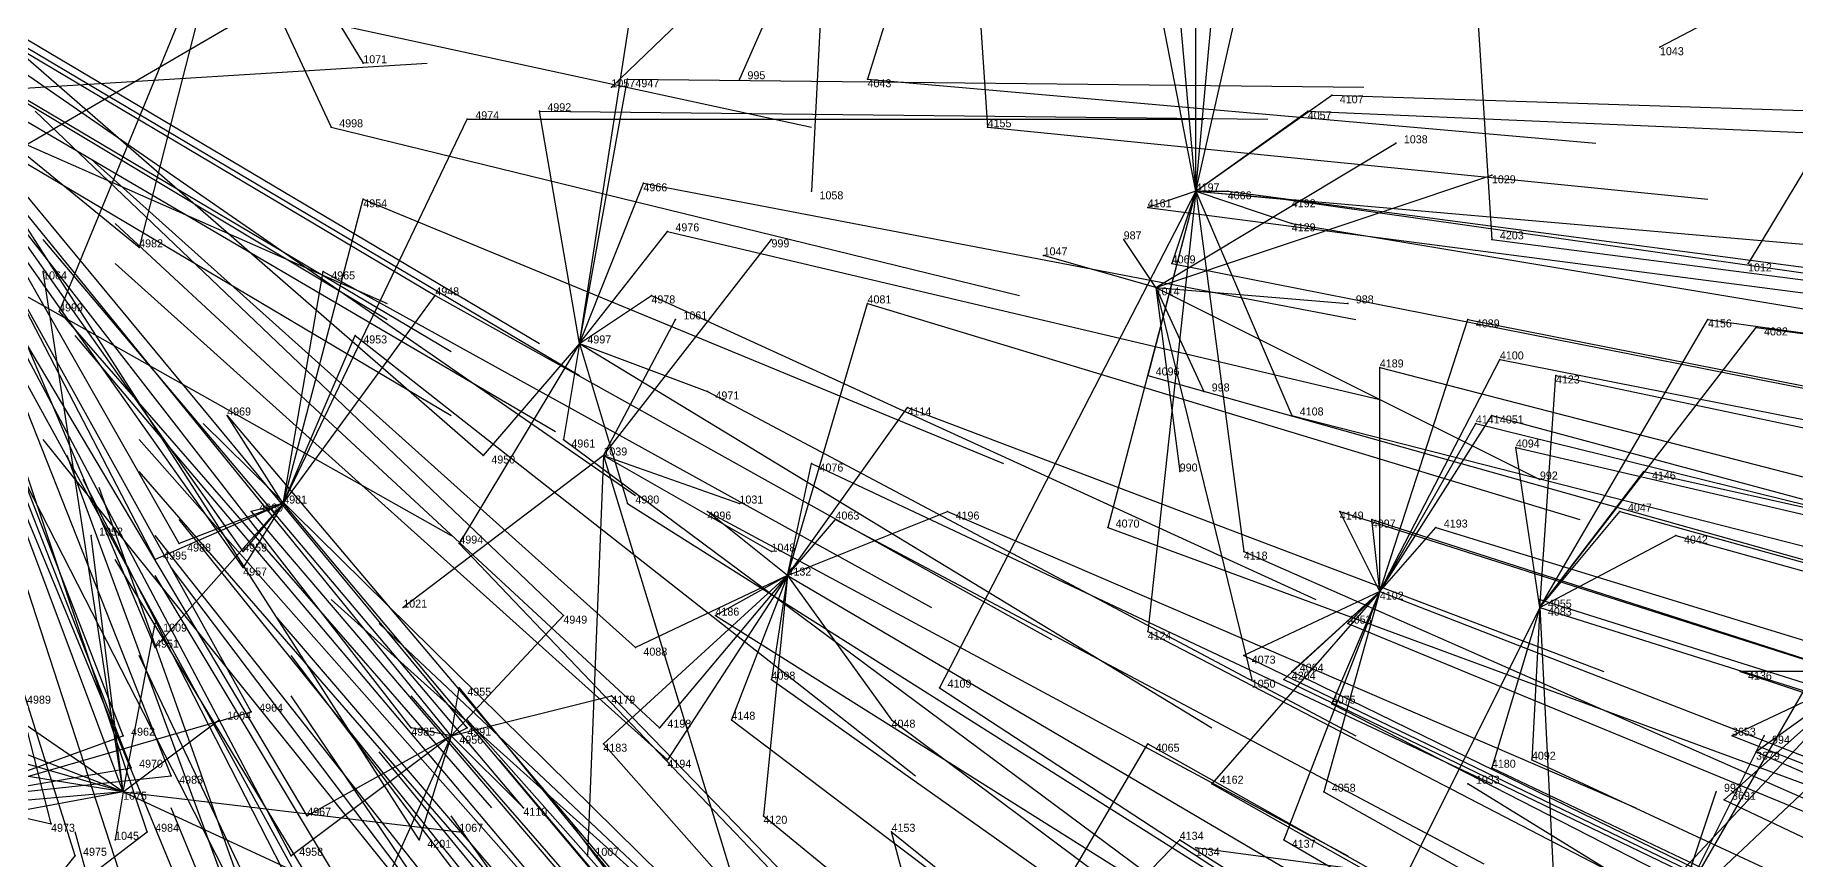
# Model space of a CAD drawing. Extents: x -0.5 to 0.59, y -0.5 to 0.58.
# Drawn here: x 0.021 to 0.241, y -0.1035 to -0.0005 of the extents above; entities that cross this region are included whole.
import ezdxf

# ---------------------------------------------------------------- set-up
doc = ezdxf.new("R2010")
doc.units = 0
for name, color, linetype in [('Facilities', 3, 'CONTINUOUS'), ('Facilities_lines', 3, 'CONTINUOUS'), ('Normals', 1, 'CONTINUOUS'), ('Source_points', 5, 'CONTINUOUS'), ('Text', 3, 'CONTINUOUS')]:
    doc.layers.add(name, color=color, linetype=linetype)

msp = doc.modelspace()

# ---------------------------------------------------------------- linework, layer by layer
at = {"layer": 'Facilities', "color": 3}
for p in [(0.166, -0.02, -0.417), (0.161, -0.032, -1.25), (0.089, -0.039, -0.244), (0.092, -0.053, -1.25), (0.052, -0.059, -0.195), (0.115, -0.068, -0.333), (0.189, -0.07, -0.503), (0.209, -0.072, -0.553), (0.073, -0.088, -0.287), (0.032, -0.095, -1.25)]:
    msp.add_point(p, dxfattribs=at)
at = {"layer": 'Facilities_lines', "color": 3}
for p, q in [((0.037, 0.037, -1.25), (0.062, -0.004, -1.25)), ((0.137, 0.033, -0.351), (0.125, -0.006, -0.312)), ((0.137, 0.033, -0.351), (0.14, -0.012, -0.35)), ((0.166, -0.02, -0.417), (0.162, 0.025, -0.408)), ((0.166, -0.02, -0.417), (0.17, 0.024, -0.428)), ((0.166, -0.02, -0.417), (0.176, 0.024, -0.443)), ((0.2, 0.021, -0.503), (0.203, -0.026, -0.512)), ((0.12, 0.019, -1.25), (0.093, -0.007, -1.25)), ((0.12, 0.019, -1.25), (0.109, -0.006, -1.25)), ((0.12, 0.019, -1.25), (0.118, -0.02, -1.25)), ((0.264, 0.019, -1.25), (0.224, -0.002, -1.25)), ((0.264, 0.019, -1.25), (0.235, -0.029, -1.25)), ((0.045, 0.016, -0.12), (0.024, -0.035, -0.105)), ((0.045, 0.016, -0.12), (0.034, -0.027, -0.108)), ((0.045, 0.016, -0.12), (0.058, -0.012, -0.149)), ((0.166, -0.02, -0.417), (0.159, 0.016, -0.4)), ((0.089, -0.039, -0.244), (0.096, 0.006, -0.239)), ((0.166, -0.02, -0.417), (0.166, 0.002, -0.414)), ((0.089, -0.039, -0.244), (0.095, -0.006, -0.238)), ((0.166, -0.02, -0.417), (0.183, -0.008, -0.459)), ((0.089, -0.039, -0.244), (0.084, -0.01, -0.212)), ((0.166, -0.02, -0.417), (0.18, -0.01, -0.45)), ((0.052, -0.059, -0.195), (0.075, -0.011, -0.191)), ((0.161, -0.032, -1.25), (0.191, -0.014, -1.25)), ((0.089, -0.039, -0.244), (0.097, -0.019, -0.246)), ((0.161, -0.032, -1.25), (0.203, -0.018, -1.25)), ((0.052, -0.059, -0.195), (0.062, -0.021, -0.163)), ((0.166, -0.02, -0.417), (0.134, -0.082, -0.393)), ((0.166, -0.02, -0.417), (0.155, -0.062, -0.418)), ((0.166, -0.02, -0.417), (0.16, -0.075, -0.441)), ((0.166, -0.02, -0.417), (0.16, -0.022, -0.403)), ((0.166, -0.02, -0.417), (0.16, -0.043, -0.415)), ((0.166, -0.02, -0.417), (0.163, -0.029, -0.413)), ((0.166, -0.02, -0.417), (0.17, -0.02, -0.428)), ((0.166, -0.02, -0.417), (0.178, -0.024, -0.448)), ((0.166, -0.02, -0.417), (0.178, -0.048, -0.461)), ((0.166, -0.02, -0.417), (0.172, -0.065, -0.459)), ((0.166, -0.02, -0.417), (0.177, -0.021, -0.446)), ((0.089, -0.039, -0.244), (0.1, -0.025, -0.258)), ((0.092, -0.053, -1.25), (0.113, -0.026, -1.25)), ((0.161, -0.032, -1.25), (0.157, -0.026, -1.25)), ((0.161, -0.032, -1.25), (0.147, -0.028, -1.25)), ((0.032, -0.095, -1.25), (0.022, -0.03, -1.25)), ((0.052, -0.059, -0.195), (0.057, -0.03, -0.161)), ((0.161, -0.032, -1.25), (0.185, -0.034, -1.25)), ((0.161, -0.032, -1.25), (0.164, -0.055, -1.25)), ((0.161, -0.032, -1.25), (0.209, -0.056, -1.25)), ((0.161, -0.032, -1.25), (0.167, -0.045, -1.25)), ((0.161, -0.032, -1.25), (0.173, -0.081, -1.25)), ((0.052, -0.059, -0.195), (0.071, -0.033, -0.194)), ((0.089, -0.039, -0.244), (0.098, -0.033, -0.258)), ((0.115, -0.068, -0.333), (0.125, -0.034, -0.323)), ((0.092, -0.053, -1.25), (0.101, -0.036, -1.25)), ((0.189, -0.07, -0.503), (0.2, -0.036, -0.509)), ((0.209, -0.072, -0.553), (0.23, -0.036, -0.581)), ((0.209, -0.072, -0.553), (0.236, -0.037, -0.598)), ((0.032, -0.095, -1.25), (0.011, -0.039, -1.25)), ((0.052, -0.059, -0.195), (0.061, -0.038, -0.181)), ((0.089, -0.039, -0.244), (0.074, -0.064, -0.244)), ((0.089, -0.039, -0.244), (0.077, -0.053, -0.235)), ((0.089, -0.039, -0.244), (0.087, -0.051, -0.253)), ((0.089, -0.039, -0.244), (0.105, -0.045, -0.286)), ((0.089, -0.039, -0.244), (0.095, -0.059, -0.28)), ((0.189, -0.07, -0.503), (0.204, -0.041, -0.519)), ((0.189, -0.07, -0.503), (0.189, -0.042, -0.483)), ((0.209, -0.072, -0.553), (0.211, -0.043, -0.538)), ((0.052, -0.059, -0.195), (0.045, -0.048, -0.164)), ((0.115, -0.068, -0.333), (0.13, -0.047, -0.346)), ((0.189, -0.07, -0.503), (0.203, -0.048, -0.522)), ((0.189, -0.07, -0.503), (0.201, -0.049, -0.516)), ((0.209, -0.072, -0.553), (0.206, -0.052, -0.531)), ((0.092, -0.053, -1.25), (0.067, -0.072, -1.25)), ((0.092, -0.053, -1.25), (0.09, -0.103, -1.25)), ((0.092, -0.053, -1.25), (0.109, -0.059, -1.25)), ((0.092, -0.053, -1.25), (0.114, -0.125, -1.25)), ((0.092, -0.053, -1.25), (0.113, -0.065, -1.25)), ((0.115, -0.068, -0.333), (0.118, -0.054, -0.326)), ((0.209, -0.072, -0.553), (0.222, -0.055, -0.572)), ((0.052, -0.059, -0.195), (0.036, -0.077, -0.212)), ((0.052, -0.059, -0.195), (0.036, -0.066, -0.188)), ((0.052, -0.059, -0.195), (0.039, -0.064, -0.188)), ((0.052, -0.059, -0.195), (0.047, -0.067, -0.205)), ((0.052, -0.059, -0.195), (0.047, -0.065, -0.199)), ((0.052, -0.059, -0.195), (0.048, -0.06, -0.192)), ((0.032, -0.095, -1.25), (-0.019, -0.06, -1.25)), ((0.115, -0.068, -0.333), (0.105, -0.06, -0.302)), ((0.115, -0.068, -0.333), (0.135, -0.06, -0.37)), ((0.115, -0.068, -0.333), (0.121, -0.061, -0.338)), ((0.189, -0.07, -0.503), (0.184, -0.06, -0.483)), ((0.189, -0.07, -0.503), (0.188, -0.061, -0.493)), ((0.209, -0.072, -0.553), (0.219, -0.06, -0.568)), ((0.032, -0.095, -1.25), (0.028, -0.063, -1.25)), ((0.189, -0.07, -0.503), (0.196, -0.062, -0.514)), ((0.209, -0.072, -0.553), (0.226, -0.063, -0.587)), ((0.226, -0.11, -1.25), (0.252, -0.065, -1.25)), ((0.115, -0.068, -0.333), (0.092, -0.089, -0.32)), ((0.115, -0.068, -0.333), (0.096, -0.077, -0.308)), ((0.115, -0.068, -0.333), (0.099, -0.087, -0.329)), ((0.115, -0.068, -0.333), (0.1, -0.091, -0.338)), ((0.115, -0.068, -0.333), (0.106, -0.073, -0.321)), ((0.115, -0.068, -0.333), (0.108, -0.086, -0.344)), ((0.115, -0.068, -0.333), (0.112, -0.098, -0.371)), ((0.115, -0.068, -0.333), (0.113, -0.081, -0.347)), ((0.115, -0.068, -0.333), (0.128, -0.086, -0.385)), ((0.189, -0.07, -0.503), (0.168, -0.094, -0.481)), ((0.189, -0.07, -0.503), (0.172, -0.078, -0.473)), ((0.189, -0.07, -0.503), (0.177, -0.101, -0.511)), ((0.189, -0.07, -0.503), (0.177, -0.081, -0.487)), ((0.189, -0.07, -0.503), (0.178, -0.08, -0.488)), ((0.189, -0.07, -0.503), (0.182, -0.095, -0.514)), ((0.189, -0.07, -0.503), (0.183, -0.084, -0.502)), ((0.189, -0.07, -0.503), (0.185, -0.074, -0.497)), ((0.209, -0.072, -0.553), (0.188, -0.114, -0.549)), ((0.209, -0.072, -0.553), (0.203, -0.092, -0.556)), ((0.209, -0.072, -0.553), (0.208, -0.091, -0.567)), ((0.209, -0.072, -0.553), (0.209, -0.071, -0.552)), ((0.209, -0.072, -0.553), (0.211, -0.112, -0.597)), ((0.032, -0.095, -1.25), (0.036, -0.074, -1.25)), ((0.073, -0.088, -0.287), (0.087, -0.073, -0.284)), ((0.032, -0.095, -1.25), (-0.027, -0.078, -1.25)), ((0.25, -0.08, -0.656), (0.221, -0.111, -0.618)), ((0.25, -0.08, -0.656), (0.232, -0.096, -0.629)), ((0.25, -0.08, -0.656), (0.233, -0.088, -0.622)), ((0.25, -0.08, -0.656), (0.234, -0.08, -0.619)), ((0.25, -0.08, -0.656), (0.236, -0.09, -0.631)), ((0.032, -0.095, -1.25), (0.001, -0.083, -1.25)), ((0.073, -0.088, -0.287), (0.074, -0.082, -0.278)), ((0.073, -0.088, -0.287), (0.093, -0.083, -0.312)), ((0.01, -0.096, -0.24), (0.048, -0.085, -0.244)), ((0.032, -0.095, -1.25), (-0.024, -0.086, -1.25)), ((0.032, -0.095, -1.25), (0.044, -0.086, -1.25)), ((0.073, -0.088, -0.287), (0.068, -0.087, -0.277)), ((0.073, -0.088, -0.287), (0.075, -0.087, -0.287)), ((0.01, -0.096, -0.24), (0.032, -0.088, -0.234)), ((0.073, -0.088, -0.287), (0.053, -0.103, -0.289)), ((0.073, -0.088, -0.287), (0.055, -0.098, -0.28)), ((0.073, -0.088, -0.287), (0.06, -0.117, -0.328)), ((0.073, -0.088, -0.287), (0.069, -0.101, -0.306)), ((0.073, -0.088, -0.287), (0.082, -0.097, -0.317)), ((0.136, -0.13, -0.471), (0.16, -0.089, -0.458)), ((0.226, -0.11, -1.25), (0.237, -0.088, -1.25)), ((0.01, -0.096, -0.24), (0.033, -0.092, -0.244)), ((0.01, -0.096, -0.24), (0.038, -0.093, -0.253)), ((0.226, -0.11, -1.25), (0.2, -0.094, -1.25)), ((0.226, -0.11, -1.25), (0.243, -0.094, -1.25)), ((0.032, -0.095, -1.25), (-0.025, -0.1, -1.25)), ((0.032, -0.095, -1.25), (0, -0.101, -1.25)), ((0.01, -0.096, -0.24), (0.023, -0.099, -0.255)), ((0.032, -0.095, -1.25), (0.031, -0.101, -1.25)), ((0.032, -0.095, -1.25), (0.074, -0.1, -1.25)), ((0.032, -0.095, -1.25), (0.073, -0.114, -1.25)), ((0.226, -0.11, -1.25), (0.231, -0.095, -1.25)), ((0.018, -0.113, -0.285), (0.035, -0.1, -0.264)), ((0.136, -0.13, -0.471), (0.128, -0.1, -0.405)), ((0.136, -0.13, -0.471), (0.164, -0.101, -0.481)), ((0.018, -0.113, -0.285), (0.026, -0.103, -0.266)), ((0.226, -0.11, -1.25), (0.166, -0.102, -1.25))]:
    msp.add_line(p, q, dxfattribs=at)
at = {"layer": 'Normals', "color": 1}
for p, q in [((0.034, -0.027, -0.108), (-0.031, 0.026, -0.163)), ((-0.015, 0.018, -0.059), (0.071, -0.033, -0.072)), ((-0.02, 0.015, -0.063), (0.065, -0.036, -0.076)), ((-0.009, -0.031, -0.08), (0.07, 0.015, -0.121)), ((0.039, -0.064, -0.188), (-0.006, 0.015, -0.229)), ((0.036, -0.066, -0.188), (-0.006, 0.015, -0.23)), ((-0.013, 0.011, -0.043), (0.073, -0.04, -0.045)), ((-0.002, 0.012, -0.03), (0.084, -0.039, -0.032)), ((0.047, -0.065, -0.199), (-0.006, 0.01, -0.24)), ((0.047, -0.067, -0.205), (-0.006, 0.008, -0.246)), ((0.036, -0.077, -0.212), (0, 0.008, -0.252)), ((0.003, 0.008, -0.022), (0.089, -0.043, -0.024)), ((0.077, -0.053, -0.235), (0.008, 0.007, -0.275)), ((-0.026, 0.006, -0.067), (0.065, -0.034, -0.074)), ((0.035, 0.006, -0.088), (0.118, -0.012, -0.035)), ((-0.013, 0.003, -0.034), (0.073, -0.048, -0.036)), ((-0.001, 0.001, -0.002), (0.086, -0.05, -0.004)), ((0.015, -0.002, -0.038), (0.096, -0.058, -0.018)), ((0.224, -0.002, -1.25), (0.224, -0.002, -1.15)), ((-0.027, -0.01, -0.072), (0.07, -0.004, -0.095)), ((0.032, -0.088, -0.234), (-0.001, -0.003, -0.274)), ((0.048, -0.085, -0.244), (0.003, -0.004, -0.282)), ((0.062, -0.004, -1.25), (0.062, -0.004, -1.15)), ((0.033, -0.092, -0.244), (-0.001, -0.005, -0.281)), ((0.095, -0.006, -0.238), (0.187, -0.007, -0.198)), ((0.109, -0.006, -1.25), (0.109, -0.006, -1.15)), ((0.125, -0.006, -0.312), (0.216, -0.014, -0.271)), ((0.038, -0.093, -0.253), (0.004, -0.007, -0.29)), ((0.093, -0.007, -1.25), (0.093, -0.007, -1.15)), ((0.183, -0.008, -0.459), (0.276, -0.011, -0.422)), ((0.023, -0.099, -0.255), (0, -0.009, -0.292)), ((0.087, -0.073, -0.284), (0.021, -0.01, -0.326)), ((0.084, -0.01, -0.212), (0.175, -0.011, -0.17)), ((0.18, -0.01, -0.45), (0.273, -0.014, -0.414)), ((0.035, -0.1, -0.264), (0.005, -0.011, -0.3)), ((0.058, -0.012, -0.149), (0.144, -0.033, -0.101)), ((0.075, -0.011, -0.191), (0.167, -0.011, -0.151)), ((0.14, -0.012, -0.35), (0.23, -0.021, -0.309)), ((-0.014, -0.014, -0.05), (0.073, -0.063, -0.044)), ((0.026, -0.103, -0.266), (-0.002, -0.014, -0.302)), ((0.068, -0.087, -0.277), (0.012, -0.015, -0.318)), ((0.191, -0.014, -1.25), (0.191, -0.014, -1.15)), ((0.075, -0.087, -0.287), (0.017, -0.017, -0.33)), ((0.096, -0.077, -0.308), (0.028, -0.016, -0.349)), ((0.055, -0.098, -0.28), (0.008, -0.019, -0.32)), ((0.073, -0.088, -0.287), (0.016, -0.018, -0.33)), ((0.097, -0.019, -0.246), (0.186, -0.036, -0.205)), ((0.203, -0.018, -1.25), (0.203, -0.018, -1.15)), ((0.053, -0.103, -0.289), (0.009, -0.02, -0.325)), ((0.062, -0.021, -0.163), (0.142, -0.054, -0.114)), ((0.118, -0.02, -1.25), (0.118, -0.02, -1.15)), ((0.166, -0.02, -0.417), (0.258, -0.028, -0.379)), ((0.17, -0.02, -0.428), (0.261, -0.032, -0.389)), ((0.177, -0.021, -0.446), (0.269, -0.034, -0.408)), ((0.069, -0.101, -0.306), (0.019, -0.023, -0.343)), ((0.099, -0.087, -0.329), (0.031, -0.024, -0.367)), ((0.16, -0.022, -0.403), (0.252, -0.034, -0.365)), ((0.178, -0.024, -0.448), (0.268, -0.039, -0.409)), ((0.082, -0.097, -0.317), (0.022, -0.026, -0.355)), ((0.1, -0.025, -0.258), (0.189, -0.046, -0.217)), ((0.113, -0.026, -1.25), (0.113, -0.026, -1.15)), ((0.157, -0.026, -1.25), (0.157, -0.026, -1.15)), ((0.203, -0.026, -0.512), (0.295, -0.038, -0.474)), ((0.042, -0.114, -0.303), (0.006, -0.027, -0.337)), ((0.147, -0.028, -1.25), (0.147, -0.028, -1.15)), ((0.022, -0.03, -1.25), (0.022, -0.03, -1.15)), ((0.1, -0.091, -0.338), (0.031, -0.029, -0.375)), ((0.057, -0.03, -0.161), (0.133, -0.072, -0.112)), ((0.163, -0.029, -0.413), (0.254, -0.047, -0.376)), ((0.235, -0.029, -1.25), (0.235, -0.029, -1.15)), ((0.161, -0.032, -1.25), (0.161, -0.032, -1.15)), ((0.06, -0.117, -0.328), (0.015, -0.035, -0.365)), ((0.024, -0.035, -0.105), (0.078, -0.097, -0.049)), ((0.071, -0.033, -0.194), (0.148, -0.076, -0.148)), ((0.098, -0.033, -0.258), (0.181, -0.071, -0.217)), ((0.125, -0.034, -0.323), (0.214, -0.061, -0.287)), ((0.185, -0.034, -1.25), (0.185, -0.034, -1.15)), ((0.101, -0.036, -1.25), (0.101, -0.036, -1.15)), ((0.2, -0.036, -0.509), (0.291, -0.054, -0.471)), ((0.23, -0.036, -0.581), (0.322, -0.049, -0.544)), ((0.236, -0.037, -0.598), (0.329, -0.049, -0.561)), ((0.086, -0.109, -0.346), (0.026, -0.038, -0.384)), ((0.061, -0.038, -0.181), (0.131, -0.093, -0.135)), ((0.089, -0.039, -0.244), (0.168, -0.087, -0.206)), ((0.204, -0.041, -0.519), (0.295, -0.059, -0.482)), ((0.16, -0.043, -0.415), (0.249, -0.068, -0.376)), ((0.189, -0.042, -0.483), (0.278, -0.065, -0.445)), ((0.211, -0.043, -0.538), (0.301, -0.062, -0.5)), ((0.041, -0.134, -0.349), (0.012, -0.045, -0.387)), ((0.105, -0.045, -0.286), (0.186, -0.088, -0.246)), ((0.167, -0.045, -1.25), (0.167, -0.045, -1.15)), ((0.057, -0.129, -0.352), (0.015, -0.047, -0.391)), ((0.045, -0.048, -0.164), (0.1, -0.113, -0.111)), ((0.13, -0.047, -0.346), (0.217, -0.08, -0.308)), ((0.178, -0.048, -0.461), (0.268, -0.071, -0.423)), ((0.203, -0.048, -0.522), (0.292, -0.072, -0.484)), ((0.108, -0.114, -0.392), (0.042, -0.049, -0.43)), ((0.201, -0.049, -0.516), (0.29, -0.071, -0.478)), ((0.08, -0.123, -0.367), (0.022, -0.051, -0.406)), ((0.095, -0.12, -0.383), (0.034, -0.051, -0.422)), ((0.087, -0.051, -0.253), (0.161, -0.106, -0.213)), ((0.206, -0.052, -0.531), (0.296, -0.073, -0.494)), ((0.057, -0.14, -0.378), (0.025, -0.053, -0.416)), ((0.092, -0.053, -1.25), (0.092, -0.053, -1.15)), ((0.118, -0.054, -0.326), (0.203, -0.094, -0.289)), ((0.069, -0.138, -0.385), (0.027, -0.056, -0.425)), ((0.06, -0.144, -0.39), (0.029, -0.057, -0.429)), ((0.094, -0.124, -0.39), (0.034, -0.055, -0.429)), ((0.164, -0.055, -1.25), (0.164, -0.055, -1.15)), ((0.209, -0.056, -1.25), (0.209, -0.056, -1.15)), ((0.222, -0.055, -0.572), (0.312, -0.075, -0.534)), ((0.052, -0.059, -0.195), (0.11, -0.128, -0.153)), ((0.095, -0.059, -0.28), (0.171, -0.107, -0.236)), ((0.109, -0.059, -1.25), (0.109, -0.059, -1.15)), ((0.097, -0.133, -0.412), (0.039, -0.061, -0.45)), ((0.048, -0.06, -0.192), (0.107, -0.129, -0.149)), ((0.105, -0.06, -0.302), (0.185, -0.103, -0.261)), ((0.121, -0.061, -0.338), (0.202, -0.104, -0.3)), ((0.135, -0.06, -0.37), (0.221, -0.097, -0.334)), ((0.184, -0.06, -0.483), (0.272, -0.088, -0.445)), ((0.188, -0.061, -0.493), (0.275, -0.089, -0.455)), ((0.219, -0.06, -0.568), (0.309, -0.085, -0.531)), ((0.028, -0.063, -1.25), (0.028, -0.063, -1.15)), ((0.093, -0.135, -0.41), (0.036, -0.063, -0.449)), ((0.155, -0.062, -0.418), (0.242, -0.094, -0.379)), ((0.196, -0.062, -0.514), (0.284, -0.089, -0.475)), ((0.226, -0.063, -0.587), (0.316, -0.088, -0.55)), ((0.074, -0.064, -0.244), (0.137, -0.13, -0.203)), ((0.113, -0.065, -1.25), (0.113, -0.065, -1.15)), ((0.172, -0.065, -0.459), (0.256, -0.102, -0.419)), ((0.079, -0.145, -0.414), (0.031, -0.066, -0.451)), ((0.084, -0.148, -0.426), (0.036, -0.068, -0.462)), ((0.094, -0.141, -0.424), (0.038, -0.067, -0.461)), ((0.115, -0.068, -0.333), (0.195, -0.115, -0.295)), ((0.189, -0.07, -0.503), (0.274, -0.103, -0.463)), ((0.127, -0.133, -0.46), (0.058, -0.071, -0.497)), ((0.067, -0.072, -1.25), (0.067, -0.072, -1.15)), ((0.209, -0.071, -0.552), (0.298, -0.099, -0.515)), ((0.209, -0.072, -0.553), (0.298, -0.1, -0.516)), ((0.036, -0.074, -1.25), (0.036, -0.074, -1.15)), ((0.112, -0.144, -0.456), (0.051, -0.073, -0.492)), ((0.132, -0.138, -0.476), (0.064, -0.074, -0.513)), ((0.106, -0.073, -0.321), (0.184, -0.122, -0.284)), ((0.185, -0.074, -0.497), (0.27, -0.109, -0.458)), ((0.16, -0.075, -0.441), (0.241, -0.117, -0.4)), ((0.074, -0.162, -0.446), (0.034, -0.078, -0.482)), ((0.109, -0.152, -0.469), (0.053, -0.078, -0.505)), ((0.172, -0.078, -0.473), (0.255, -0.118, -0.434)), ((0.113, -0.081, -0.347), (0.188, -0.134, -0.309)), ((0.173, -0.081, -1.25), (0.173, -0.081, -1.15)), ((0.177, -0.081, -0.487), (0.26, -0.121, -0.447)), ((0.178, -0.08, -0.488), (0.26, -0.12, -0.448)), ((0.234, -0.08, -0.619), (0.322, -0.109, -0.582)), ((0.105, -0.16, -0.479), (0.053, -0.083, -0.516)), ((0.129, -0.153, -0.5), (0.068, -0.083, -0.537)), ((0.074, -0.082, -0.278), (0.132, -0.153, -0.236)), ((0.093, -0.083, -0.312), (0.157, -0.149, -0.272)), ((0.134, -0.082, -0.393), (0.212, -0.133, -0.357)), ((0.183, -0.084, -0.502), (0.265, -0.126, -0.464)), ((0.044, -0.086, -1.25), (0.044, -0.086, -1.15)), ((0.137, -0.156, -0.518), (0.075, -0.086, -0.555)), ((0.108, -0.086, -0.344), (0.182, -0.142, -0.307)), ((0.128, -0.086, -0.385), (0.203, -0.142, -0.35)), ((0.123, -0.162, -0.508), (0.064, -0.09, -0.545)), ((0.092, -0.089, -0.32), (0.153, -0.158, -0.281)), ((0.16, -0.089, -0.458), (0.24, -0.134, -0.418)), ((0.233, -0.088, -0.622), (0.319, -0.122, -0.585)), ((0.236, -0.09, -0.631), (0.321, -0.127, -0.595)), ((0.237, -0.088, -1.25), (0.237, -0.088, -1.15)), ((0.139, -0.162, -0.533), (0.079, -0.091, -0.571)), ((0.203, -0.092, -0.556), (0.287, -0.132, -0.519)), ((0.208, -0.091, -0.567), (0.292, -0.13, -0.531)), ((0.168, -0.094, -0.481), (0.248, -0.139, -0.443)), ((0.2, -0.094, -1.25), (0.2, -0.094, -1.15)), ((0.032, -0.095, -1.25), (0.032, -0.095, -1.15)), ((0.182, -0.095, -0.514), (0.264, -0.141, -0.479)), ((0.231, -0.095, -1.25), (0.231, -0.095, -1.15)), ((0.232, -0.096, -0.629), (0.316, -0.136, -0.592)), ((0.073, -0.182, -0.491), (0.038, -0.097, -0.53)), ((0.127, -0.174, -0.538), (0.073, -0.098, -0.575)), ((0.112, -0.098, -0.371), (0.184, -0.157, -0.337)), ((0.05, -0.187, -0.484), (0.026, -0.1, -0.527)), ((0.031, -0.101, -1.25), (0.031, -0.101, -1.15)), ((0.074, -0.1, -1.25), (0.074, -0.1, -1.15)), ((0.144, -0.173, -0.563), (0.088, -0.099, -0.6)), ((0.128, -0.1, -0.405), (0.199, -0.157, -0.366)), ((0.164, -0.101, -0.481), (0.242, -0.15, -0.443)), ((0.177, -0.101, -0.511), (0.258, -0.148, -0.475)), ((0.09, -0.103, -1.25), (0.09, -0.103, -1.15)), ((0.166, -0.102, -1.25), (0.166, -0.102, -1.15))]:
    msp.add_line(p, q, dxfattribs=at)
at = {"layer": 'Source_points', "color": 5}
for p in [(0.224, -0.002, -1.25), (0.062, -0.004, -1.25), (0.095, -0.006, -0.238), (0.109, -0.006, -1.25), (0.125, -0.006, -0.312), (0.093, -0.007, -1.25), (0.183, -0.008, -0.459), (0.084, -0.01, -0.212), (0.18, -0.01, -0.45), (0.058, -0.012, -0.149), (0.075, -0.011, -0.191), (0.14, -0.012, -0.35), (0.191, -0.014, -1.25), (0.097, -0.019, -0.246), (0.203, -0.018, -1.25), (0.062, -0.021, -0.163), (0.118, -0.02, -1.25), (0.17, -0.02, -0.428), (0.177, -0.021, -0.446), (0.16, -0.022, -0.403), (0.178, -0.024, -0.448), (0.1, -0.025, -0.258), (0.113, -0.026, -1.25), (0.157, -0.026, -1.25), (0.203, -0.026, -0.512), (0.034, -0.027, -0.108), (0.147, -0.028, -1.25), (0.022, -0.03, -1.25), (0.057, -0.03, -0.161), (0.163, -0.029, -0.413), (0.235, -0.029, -1.25), (0.024, -0.035, -0.105), (0.071, -0.033, -0.194), (0.098, -0.033, -0.258), (0.125, -0.034, -0.323), (0.185, -0.034, -1.25), (0.101, -0.036, -1.25), (0.2, -0.036, -0.509), (0.23, -0.036, -0.581), (0.236, -0.037, -0.598), (0.061, -0.038, -0.181), (0.204, -0.041, -0.519), (0.16, -0.043, -0.415), (0.189, -0.042, -0.483), (0.211, -0.043, -0.538), (0.105, -0.045, -0.286), (0.167, -0.045, -1.25), (0.045, -0.048, -0.164), (0.13, -0.047, -0.346), (0.178, -0.048, -0.461), (0.203, -0.048, -0.522), (0.201, -0.049, -0.516), (0.087, -0.051, -0.253), (0.206, -0.052, -0.531), (0.077, -0.053, -0.235), (0.118, -0.054, -0.326), (0.164, -0.055, -1.25), (0.209, -0.056, -1.25), (0.222, -0.055, -0.572), (0.095, -0.059, -0.28), (0.109, -0.059, -1.25), (0.048, -0.06, -0.192), (0.105, -0.06, -0.302), (0.121, -0.061, -0.338), (0.135, -0.06, -0.37), (0.184, -0.06, -0.483), (0.188, -0.061, -0.493), (0.219, -0.06, -0.568), (0.028, -0.063, -1.25), (0.155, -0.062, -0.418), (0.196, -0.062, -0.514), (0.226, -0.063, -0.587), (0.039, -0.064, -0.188), (0.047, -0.065, -0.199), (0.074, -0.064, -0.244), (0.113, -0.065, -1.25), (0.172, -0.065, -0.459), (0.036, -0.066, -0.188), (0.047, -0.067, -0.205), (0.067, -0.072, -1.25), (0.209, -0.071, -0.552), (0.036, -0.074, -1.25), (0.087, -0.073, -0.284), (0.106, -0.073, -0.321), (0.185, -0.074, -0.497), (0.16, -0.075, -0.441), (0.036, -0.077, -0.212), (0.096, -0.077, -0.308), (0.172, -0.078, -0.473), (0.113, -0.081, -0.347), (0.173, -0.081, -1.25), (0.177, -0.081, -0.487), (0.178, -0.08, -0.488), (0.234, -0.08, -0.619), (0.074, -0.082, -0.278), (0.093, -0.083, -0.312), (0.134, -0.082, -0.393), (0.048, -0.085, -0.244), (0.183, -0.084, -0.502), (0.044, -0.086, -1.25), (0.068, -0.087, -0.277), (0.075, -0.087, -0.287), (0.099, -0.087, -0.329), (0.108, -0.086, -0.344), (0.128, -0.086, -0.385), (0.032, -0.088, -0.234), (0.092, -0.089, -0.32), (0.16, -0.089, -0.458), (0.233, -0.088, -0.622), (0.236, -0.09, -0.631), (0.237, -0.088, -1.25), (0.033, -0.092, -0.244), (0.1, -0.091, -0.338), (0.203, -0.092, -0.556), (0.208, -0.091, -0.567), (0.038, -0.093, -0.253), (0.168, -0.094, -0.481), (0.2, -0.094, -1.25), (0.182, -0.095, -0.514), (0.231, -0.095, -1.25), (0.232, -0.096, -0.629), (0.055, -0.098, -0.28), (0.082, -0.097, -0.317), (0.112, -0.098, -0.371), (0.023, -0.099, -0.255), (0.031, -0.101, -1.25), (0.035, -0.1, -0.264), (0.069, -0.101, -0.306), (0.074, -0.1, -1.25), (0.128, -0.1, -0.405), (0.164, -0.101, -0.481), (0.177, -0.101, -0.511), (0.026, -0.103, -0.266), (0.053, -0.103, -0.289), (0.09, -0.103, -1.25), (0.166, -0.102, -1.25)]:
    msp.add_point(p, dxfattribs=at)

# ---------------------------------------------------------------- texts
at = {"layer": 'Text', "color": 3}
for s, p in [('1043', (0.224, -0.003, -1.25)), ('1071', (0.062, -0.004, -1.25)), ('1057', (0.093, -0.007, -1.25)), ('4947', (0.096, -0.007, -0.238)), ('995', (0.11, -0.006, -1.25)), ('4043', (0.125, -0.007, -0.312)), ('4107', (0.184, -0.009, -0.459)), ('4998', (0.059, -0.012, -0.149)), ('4974', (0.076, -0.011, -0.191)), ('4992', (0.085, -0.01, -0.212)), ('4057', (0.18, -0.011, -0.45)), ('4155', (0.14, -0.012, -0.35)), ('1038', (0.192, -0.014, -1.25)), ('4966', (0.097, -0.02, -0.246)), ('4197', (0.166, -0.02, -0.417)), ('1029', (0.203, -0.019, -1.25)), ('4954', (0.062, -0.022, -0.163)), ('1058', (0.119, -0.021, -1.25)), ('4161', (0.16, -0.022, -0.403)), ('4066', (0.17, -0.021, -0.428)), ('4192', (0.178, -0.022, -0.446)), ('4976', (0.101, -0.025, -0.258)), ('4129', (0.178, -0.025, -0.448)), ('4982', (0.034, -0.027, -0.108)), ('999', (0.113, -0.027, -1.25)), ('987', (0.157, -0.026, -1.25)), ('4203', (0.204, -0.026, -0.512)), ('1047', (0.147, -0.028, -1.25)), ('4069', (0.163, -0.029, -0.413)), ('1064', (0.022, -0.031, -1.25)), ('4965', (0.058, -0.031, -0.161)), ('1012', (0.235, -0.03, -1.25)), ('4948', (0.071, -0.033, -0.194)), ('4978', (0.098, -0.034, -0.258)), ('4081', (0.125, -0.034, -0.323)), ('1014', (0.161, -0.033, -1.25)), ('988', (0.186, -0.034, -1.25)), ('4999', (0.024, -0.035, -0.105)), ('1061', (0.102, -0.036, -1.25)), ('4089', (0.201, -0.037, -0.509)), ('4156', (0.23, -0.037, -0.581)), ('4082', (0.237, -0.038, -0.598)), ('4953', (0.062, -0.039, -0.181)), ('4997', (0.09, -0.039, -0.244)), ('4189', (0.189, -0.042, -0.483)), ('4100', (0.204, -0.041, -0.519)), ('4096', (0.161, -0.043, -0.415)), ('998', (0.168, -0.045, -1.25)), ('4123', (0.211, -0.044, -0.538)), ('4971', (0.106, -0.046, -0.286)), ('4969', (0.045, -0.048, -0.164)), ('4114', (0.13, -0.048, -0.346)), ('4108', (0.179, -0.048, -0.461)), ('4141', (0.201, -0.049, -0.516)), ('4051', (0.204, -0.049, -0.522)), ('4961', (0.088, -0.052, -0.253)), ('1039', (0.092, -0.053, -1.25)), ('4094', (0.206, -0.052, -0.531)), ('4950', (0.078, -0.054, -0.235)), ('4076', (0.119, -0.055, -0.326)), ('990', (0.164, -0.055, -1.25)), ('992', (0.209, -0.056, -1.25)), ('4146', (0.223, -0.056, -0.572)), ('4960', (0.049, -0.06, -0.192)), ('4981', (0.052, -0.059, -0.195)), ('4980', (0.096, -0.059, -0.28)), ('1031', (0.109, -0.059, -1.25)), ('4047', (0.22, -0.06, -0.568)), ('4996', (0.105, -0.061, -0.302)), ('4063', (0.121, -0.061, -0.338)), ('4196', (0.136, -0.061, -0.37)), ('4070', (0.156, -0.062, -0.418)), ('4149', (0.184, -0.061, -0.483)), ('4097', (0.188, -0.062, -0.493)), ('4193', (0.197, -0.062, -0.514)), ('1052', (0.029, -0.063, -1.25)), ('4994', (0.074, -0.064, -0.244)), ('4042', (0.227, -0.064, -0.587)), ('4995', (0.037, -0.066, -0.188)), ('4988', (0.04, -0.065, -0.188)), ('4959', (0.047, -0.065, -0.199)), ('1048', (0.113, -0.065, -1.25)), ('4118', (0.172, -0.066, -0.459)), ('4957', (0.047, -0.068, -0.205)), ('4132', (0.115, -0.068, -0.333)), ('4102', (0.189, -0.071, -0.503)), ('1021', (0.067, -0.072, -1.25)), ('4186', (0.106, -0.073, -0.321)), ('4055', (0.21, -0.072, -0.552)), ('4083', (0.21, -0.073, -0.553)), ('1009', (0.037, -0.075, -1.25)), ('4949', (0.087, -0.074, -0.284)), ('4053', (0.185, -0.074, -0.497)), ('4951', (0.036, -0.077, -0.212)), ('4124', (0.16, -0.076, -0.441)), ('4088', (0.097, -0.078, -0.308)), ('4073', (0.173, -0.079, -0.473)), ('4064', (0.179, -0.08, -0.488)), ('4098', (0.113, -0.081, -0.347)), ('4109', (0.135, -0.082, -0.393)), ('1050', (0.173, -0.082, -1.25)), ('4204', (0.178, -0.081, -0.487)), ('4136', (0.235, -0.081, -0.619)), ('4989', (0.02, -0.084, -0.215)), ('4955', (0.075, -0.083, -0.278)), ('4179', (0.093, -0.084, -0.312)), ('4075', (0.183, -0.084, -0.502)), ('1004', (0.045, -0.086, -1.25)), ('4964', (0.049, -0.085, -0.244)), ('4148', (0.108, -0.086, -0.344)), ('4962', (0.033, -0.088, -0.234)), ('4985', (0.068, -0.088, -0.277)), ('4991', (0.075, -0.088, -0.287)), ('4198', (0.1, -0.087, -0.329)), ('4048', (0.128, -0.087, -0.385)), ('3653', (0.233, -0.088, -0.622)), ('4956', (0.074, -0.089, -0.287)), ('4183', (0.092, -0.09, -0.32)), ('4065', (0.161, -0.09, -0.458)), ('4092', (0.208, -0.091, -0.567)), ('3679', (0.236, -0.091, -0.631)), ('994', (0.238, -0.089, -1.25)), ('4970', (0.034, -0.092, -0.244)), ('4194', (0.1, -0.092, -0.338)), ('4180', (0.203, -0.092, -0.556)), ('4983', (0.039, -0.094, -0.253)), ('4162', (0.169, -0.094, -0.481)), ('4058', (0.183, -0.095, -0.514)), ('1033', (0.201, -0.094, -1.25)), ('993', (0.232, -0.095, -1.25)), ('1075', (0.032, -0.096, -1.25)), ('3691', (0.233, -0.096, -0.629)), ('4967', (0.055, -0.098, -0.28)), ('4110', (0.082, -0.098, -0.317)), ('4120', (0.112, -0.099, -0.371)), ('4973', (0.023, -0.1, -0.255)), ('1045', (0.031, -0.101, -1.25)), ('4984', (0.036, -0.1, -0.264)), ('4201', (0.07, -0.102, -0.306)), ('1067', (0.074, -0.1, -1.25)), ('4153', (0.128, -0.1, -0.405)), ('4134', (0.164, -0.101, -0.481)), ('4137', (0.178, -0.102, -0.511)), ('4975', (0.027, -0.103, -0.266)), ('4958', (0.054, -0.103, -0.289)), ('1007', (0.091, -0.103, -1.25)), ('1034', (0.166, -0.103, -1.25))]:
    msp.add_text(s, height=0.001, dxfattribs=at).set_placement(p)

doc.saveas('drawing.dxf')
